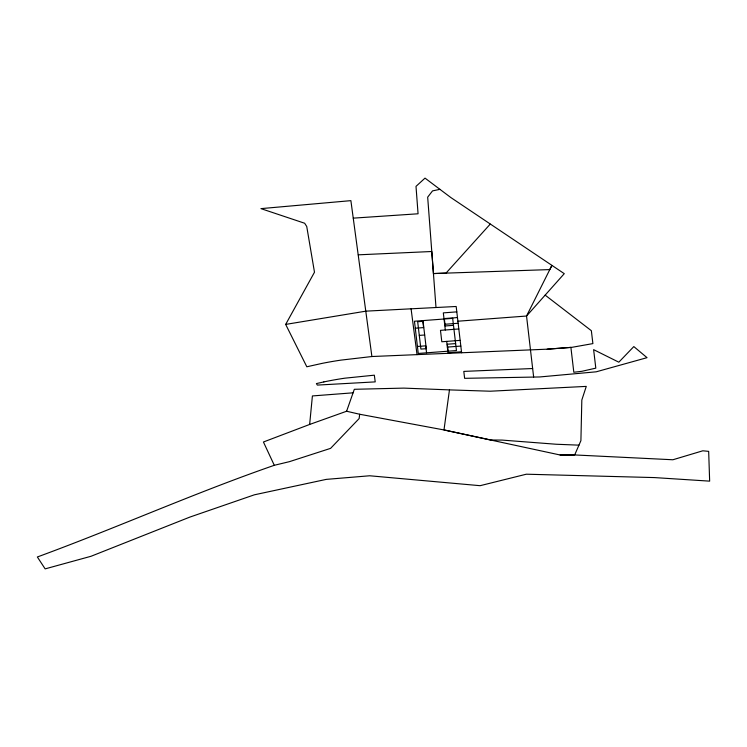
<?xml version="1.0" encoding="UTF-8"?>
<svg xmlns="http://www.w3.org/2000/svg" width="747" height="747" viewBox="0 0 747 747"><rect width="100%" height="100%" fill="white"/><g stroke="black" fill="none" stroke-linecap="round" stroke-linejoin="round"><path stroke-width="1.12" d="M309.641 424.455L346.599 411.242L359.671 414.249L359.148 418.563L330.594 448.359L289.425 461.665L274.298 465.297L263.43 442L309.641 424.455L312.405 395.938L353.088 392.819M560.101 454.998L574.676 454.932L580.905 440.674L581.829 400.009L586.274 386.395L490.265 391.213L449.461 389.887L443.989 429.945L560.091 454.988L574.676 454.942L672.888 459.76L702.824 450.796L708.67 451.365L709.65 481.143L654.521 477.585L526.336 474.205L480.106 485.69L369.681 475.774L326.271 479.378L254.382 494.813L189.785 517.12L91.041 556.272L45.147 568.878L37.35 556.982C116.877 527.793 194.257 493.067 274.298 465.297M346.599 411.242L354.321 389.299L403.819 388.113L449.461 389.887M371.894 356.524L340.903 360.129A312.358 263.738 1.7 0 0 322.125 363.378L306.821 366.786L285.671 324.413L314.487 272.216L306.737 226.49L304.645 223.241L260.946 208.628L350.885 200.644L371.894 356.524L547.178 349.185L571.95 347.318L592.894 343.601L591.353 330.697L545.161 295.13M490.237 224.109L445.987 273.141L433.447 273.561L427.676 197.161L432.532 190.887L439.927 189.346L450.871 197.563L564.274 273.663L526.542 316.028L457.911 321.21M285.671 324.413L365.946 311.144L456.174 306.485L461.609 352.761M456.809 311.863L443.316 312.881L445.324 329.987M443.989 318.586L457.481 317.568M444.661 324.282L458.144 323.264M415.276 328.222L423.596 327.588L422.774 320.612M453.494 325.337L445.184 325.963L444.362 318.988M458.817 328.969L440.469 330.351L441.813 341.762L460.161 340.38M419.282 335.403L424.679 334.992M417.424 346.468L425.734 345.842L426.556 352.817M455.633 343.592L447.322 344.218L448.144 351.193M447.341 347.094L460.824 346.076M461.497 351.781L448.004 352.799L446.669 341.398M547.178 349.185L570.895 347.392L573.817 372.258L581.904 371.296L595.807 368.15L593.622 349.652L618.824 362.192L633.82 346.58L647.033 357.673L596.218 371.81L539.651 376.964L464.615 378.327L463.803 371.399L532.648 368.523M353.275 218.143L418.068 213.782L416.004 186.376L425.024 178.122L439.927 189.346M358.271 254.83L431.785 251.506L435.996 307.531M433.447 273.561L549.792 269.583L551.902 265.381L526.542 316.028L533.647 377.076M578.953 445.156L556.16 444.241L502.04 440.086L490.658 440.002L443.989 429.945L359.671 414.249M411.083 308.819L417.041 354.648M323.853 381.922L316.401 383.584L317.344 385.088L375.218 381.885L374.34 375.181L344.797 378.187A292.861 247.266 1.7 0 0 323.853 381.922M452.673 318.362L414.464 321.238L418.245 353.452L456.454 350.567L452.673 318.362M423.073 321.313L417.676 321.714L420.897 349.092L426.285 348.681L423.073 321.313"/></g></svg>
